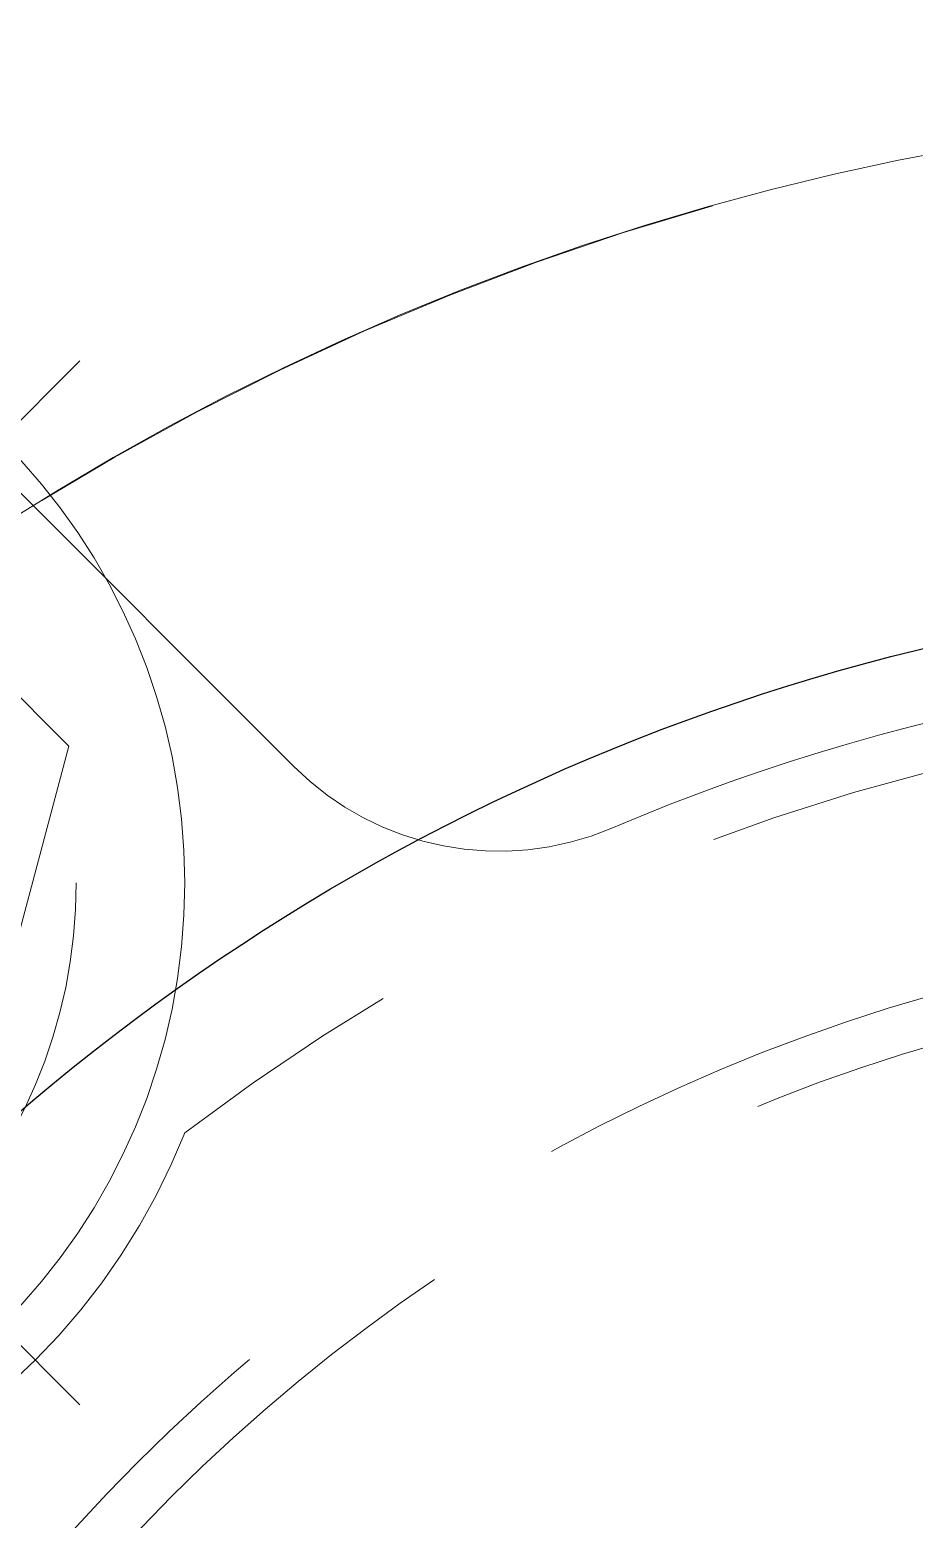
# Model space of a CAD drawing. Header units: millimetres. Extents: x 0 to 38884, y -3675 to 8056.
# Drawn here: x 10327.02 to 10345.36, y -1933.07 to -1902.18 of the extents above; entities that cross this region are included whole.
import ezdxf

# ---------------------------------------------------------------- set-up
doc = ezdxf.new("R2010")
doc.units = ezdxf.units.MM
doc.header["$LTSCALE"] = 2.4
doc.linetypes.add('CENTER2', pattern=[28.575, 19.05, -3.175, 3.175, -3.175])
doc.linetypes.add('HIDDEN', pattern=[9.525, 6.35, -3.175])
doc.layers.add('04_HIDDEN', color=2, linetype='HIDDEN', lineweight=13)
doc.layers.add('05_CENTER', color=4, linetype='CENTER2', lineweight=13)

# ---------------------------------------------------------------- blocks, each defined once
blk = doc.blocks.new('A$C285C78E6_1')
at = {"color": 0, "linetype": 'CENTER2'}
for p, q in [((0, -15.312), (0, 15.312)), ((-15.312, 0), (15.311, 0))]:
    blk.add_line(p, q, dxfattribs=at)
at = {"color": 0}
for p, q in [((-5.485, 9.5), (5.485, 9.5)), ((5.485, 9.5), (10.97, 0))]:
    blk.add_line(p, q, dxfattribs=at)
for radius in [13, 10.75]:
    blk.add_circle((0, 0), radius, dxfattribs=at)
blk = doc.blocks.new('MUCFC207b_1')
at = {"color": 0}
blk.add_line((-30.052, 47.73), (-23.627, 41.304), dxfattribs=at)
for radius in [38, 37]:
    blk.add_circle((0, 0), radius, dxfattribs=at)
for centre, radius, start, end in [((0, 0), 55, 58.1366, 121.8634), ((0, 0), 43.5, 99.2603, 113.0537), ((0, 0), 42.5, 90, 127.5231), ((-19.384, 45.547), 6, 225, 293.0537), ((-38.891, 38.891), 14, 291.7322, 338.2678)]:
    blk.add_arc(centre, radius, start, end, dxfattribs=at)
blk = doc.blocks.new('A$C06233B12_1')
at = {"color": 0}
for radius in [115, 45]:
    blk.add_circle((0, 0), radius, dxfattribs=at)
at = {"layer": '04_HIDDEN'}
for radius in [82.6, 77.6]:
    blk.add_circle((0, 0), radius, dxfattribs=at)
at = {"layer": '05_CENTER'}
for radius in [100, 55]:
    blk.add_circle((0, 0), radius, dxfattribs=at)

msp = doc.modelspace()

# ---------------------------------------------------------------- block references
msp.add_blockref('A$C06233B12_1', (10356.1226, -1958.7663))
at = {"layer": '04_HIDDEN', "rotation": 315}
msp.add_blockref('A$C285C78E6_1', (10317.2318, -1919.8754), dxfattribs=at)
at = {"layer": '04_HIDDEN', "color": 4}
msp.add_blockref('MUCFC207b_1', (10356.1226, -1958.7663), dxfattribs=at)

doc.saveas('drawing.dxf')
